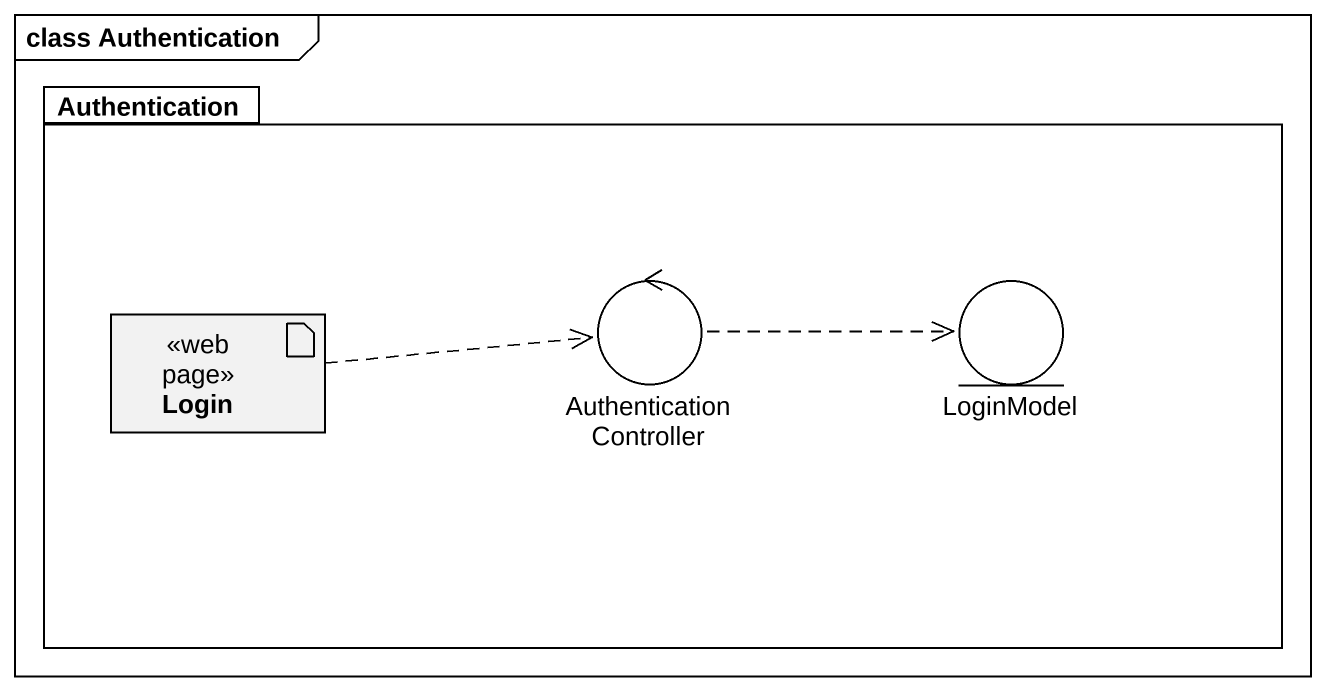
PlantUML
@startuml
mainframe class Authentication
package Authentication {
  artifact Login <<web page>>
  control AuthenticationController
  entity LoginModel
}
Login .right.> AuthenticationController
AuthenticationController .right.> LoginModel
@enduml
